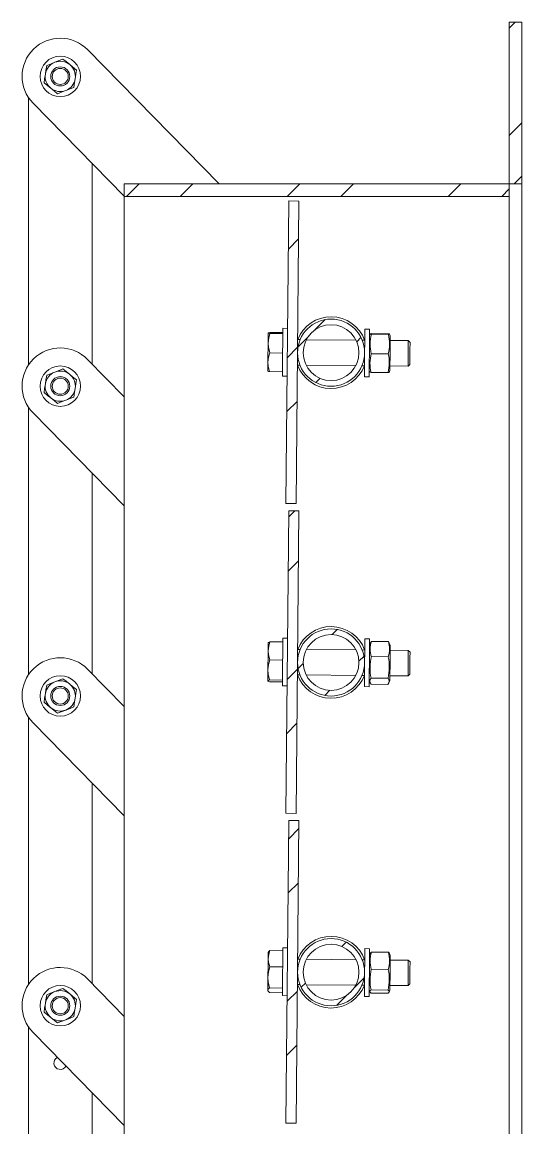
# Model space of a CAD drawing. Header units: millimetres. Extents: x 5983 to 6824, y 1301 to 1895.
# Drawn here: x 6476.4 to 6518.3, y 1506.3 to 1598.8 of the extents above; entities that cross this region are included whole.
import ezdxf

# ---------------------------------------------------------------- set-up
doc = ezdxf.new("R2010")
doc.units = ezdxf.units.MM
doc.linetypes.add('SLD-Sólida', pattern=[0])
doc.layers.add('HACHURA', color=4, linetype='SLD-Sólida')

msp = doc.modelspace()

# ---------------------------------------------------------------- linework, layer by layer
at = {"linetype": 'SLD-Sólida', "lineweight": 18}
for p, q in [((6517.263, 1598.829), (6517.263, 1585.282)), ((6518.321, 1598.829), (6517.263, 1598.829)), ((6518.321, 1585.282), (6518.321, 1598.829)), ((6481.922, 1596.523), (6492.951, 1585.282)), ((6478.497, 1595.197), (6478.433, 1594.78)), ((6478.81, 1595.319), (6478.497, 1595.197)), ((6479.178, 1595.462), (6478.81, 1595.319)), ((6479.466, 1595.575), (6479.178, 1595.462)), ((6479.86, 1595.728), (6479.466, 1595.575)), ((6480.122, 1595.518), (6479.86, 1595.728)), ((6480.43, 1595.27), (6480.122, 1595.518)), ((6480.671, 1595.076), (6480.43, 1595.27)), ((6481.001, 1594.812), (6480.671, 1595.076)), ((6478.386, 1594.474), (6478.325, 1594.083)), ((6478.433, 1594.78), (6478.386, 1594.474)), ((6480.889, 1594.09), (6480.95, 1594.481)), ((6480.95, 1594.481), (6481.001, 1594.812)), ((6478.325, 1594.083), (6478.274, 1593.752)), ((6478.274, 1593.752), (6478.604, 1593.488)), ((6478.604, 1593.488), (6478.845, 1593.294)), ((6478.845, 1593.294), (6479.153, 1593.046)), ((6480.097, 1593.102), (6480.466, 1593.245)), ((6480.466, 1593.245), (6480.778, 1593.367)), ((6480.778, 1593.367), (6480.842, 1593.784)), ((6480.842, 1593.784), (6480.889, 1594.09)), ((6476.971, 1592.513), (6476.971, 1570.118)), ((6479.153, 1593.046), (6479.415, 1592.836)), ((6479.415, 1592.836), (6479.809, 1592.989)), ((6479.809, 1592.989), (6480.097, 1593.102)), ((6484.996, 1584.252), (6477.353, 1592.041)), ((6482.304, 1570.2), (6482.304, 1586.995)), ((6484.996, 1585.282), (6484.996, 1584.222)), ((6517.263, 1585.282), (6484.996, 1585.282)), ((6517.263, 1585.282), (6518.321, 1585.282)), ((6517.263, 1585.282), (6517.263, 1584.222)), ((6518.321, 1585.282), (6518.321, 1478.615)), ((6517.263, 1584.222), (6484.996, 1584.222)), ((6484.996, 1479.675), (6484.996, 1584.222)), ((6517.263, 1584.222), (6517.263, 1479.675)), ((6498.551, 1558.524), (6498.792, 1583.856)), ((6498.792, 1583.856), (6499.638, 1583.848)), ((6499.398, 1558.516), (6499.638, 1583.848)), ((6498.286, 1572.711), (6498.288, 1572.893)), ((6498.288, 1572.893), (6498.289, 1573.034)), ((6498.289, 1573.034), (6498.29, 1573.132)), ((6498.69, 1573.19), (6498.29, 1573.194)), ((6498.29, 1573.185), (6498.29, 1573.194)), ((6498.29, 1573.132), (6498.29, 1573.185)), ((6505.156, 1572.734), (6505.157, 1572.897)), ((6505.157, 1572.897), (6505.158, 1573.019)), ((6505.158, 1573.019), (6505.159, 1573.097)), ((6505.559, 1573.125), (6505.159, 1573.129)), ((6505.159, 1573.128), (6505.159, 1573.129)), ((6505.159, 1573.097), (6505.159, 1573.128)), ((6505.556, 1572.73), (6505.557, 1572.894)), ((6505.557, 1572.894), (6505.558, 1573.015)), ((6505.558, 1573.015), (6505.559, 1573.093)), ((6505.559, 1573.124), (6505.559, 1573.125)), ((6505.559, 1573.093), (6505.559, 1573.124)), ((6497.052, 1571.949), (6497.05, 1571.758)), ((6497.052, 1571.949), (6497.1, 1572.391)), ((6497.054, 1572.128), (6497.052, 1571.949)), ((6497.076, 1571.603), (6497.052, 1571.949)), ((6497.055, 1572.29), (6497.054, 1572.128)), ((6497.057, 1572.435), (6497.055, 1572.29)), ((6497.058, 1572.558), (6497.057, 1572.435)), ((6497.059, 1572.658), (6497.058, 1572.558)), ((6497.06, 1572.782), (6497.059, 1572.733)), ((6497.059, 1572.733), (6497.059, 1572.658)), ((6497.06, 1572.804), (6497.104, 1572.824)), ((6497.087, 1572.788), (6497.06, 1572.804)), ((6497.06, 1572.804), (6497.06, 1572.782)), ((6497.203, 1572.766), (6497.087, 1572.788)), ((6497.1, 1572.391), (6497.203, 1572.766)), ((6497.104, 1572.824), (6497.203, 1572.84)), ((6498.287, 1572.83), (6497.203, 1572.84)), ((6498.286, 1572.755), (6497.203, 1572.766)), ((6498.276, 1571.686), (6498.279, 1571.976)), ((6498.279, 1571.976), (6498.281, 1572.248)), ((6498.281, 1572.248), (6498.284, 1572.495)), ((6498.284, 1572.495), (6498.286, 1572.711)), ((6499.738, 1572.247), (6499.528, 1572.249)), ((6504.418, 1572.202), (6500.261, 1572.242)), ((6505.151, 1572.195), (6504.94, 1572.197)), ((6505.146, 1571.756), (6505.149, 1572.038)), ((6505.149, 1572.038), (6505.152, 1572.3)), ((6505.152, 1572.3), (6505.154, 1572.533)), ((6505.154, 1572.533), (6505.156, 1572.734)), ((6505.546, 1571.752), (6505.549, 1572.035)), ((6505.549, 1572.035), (6505.552, 1572.296)), ((6505.552, 1572.296), (6505.554, 1572.53)), ((6505.554, 1572.53), (6505.556, 1572.73)), ((6505.614, 1572.726), (6505.554, 1572.582)), ((6505.615, 1572.726), (6505.643, 1572.737)), ((6505.631, 1572.713), (6505.615, 1572.726)), ((6505.713, 1572.696), (6505.631, 1572.713)), ((6505.643, 1572.737), (6505.713, 1572.749)), ((6507.132, 1572.735), (6505.713, 1572.749)), ((6507.131, 1572.683), (6505.713, 1572.696)), ((6507.201, 1572.695), (6507.131, 1572.683)), ((6507.132, 1572.735), (6507.213, 1572.719)), ((6507.23, 1572.705), (6507.201, 1572.695)), ((6507.213, 1572.719), (6507.23, 1572.705)), ((6507.288, 1572.566), (6507.23, 1572.712)), ((6507.281, 1571.858), (6507.283, 1572.069)), ((6507.283, 1572.069), (6507.285, 1572.249)), ((6508.803, 1572.161), (6507.284, 1572.175)), ((6507.285, 1572.249), (6507.286, 1572.393)), ((6507.286, 1572.393), (6507.287, 1572.495)), ((6507.287, 1572.553), (6507.288, 1572.566)), ((6507.287, 1572.495), (6507.287, 1572.553)), ((6508.801, 1571.865), (6508.802, 1572.006)), ((6508.802, 1572.006), (6508.803, 1572.103)), ((6508.946, 1572.015), (6508.803, 1572.161)), ((6508.803, 1572.154), (6508.803, 1572.161)), ((6508.803, 1572.103), (6508.803, 1572.154)), ((6508.946, 1571.981), (6508.945, 1571.9)), ((6508.946, 1572.015), (6508.946, 1572.014)), ((6508.946, 1572.014), (6508.946, 1571.981)), ((6497.044, 1571.141), (6497.042, 1570.933)), ((6497.046, 1571.35), (6497.044, 1571.141)), ((6497.048, 1571.557), (6497.046, 1571.35)), ((6497.05, 1571.758), (6497.048, 1571.557)), ((6497.187, 1571.13), (6497.076, 1571.603)), ((6497.085, 1570.772), (6497.187, 1571.13)), ((6498.271, 1571.12), (6497.187, 1571.13)), ((6498.268, 1570.775), (6498.27, 1571.078)), ((6498.27, 1571.078), (6498.273, 1571.384)), ((6498.273, 1571.384), (6498.276, 1571.686)), ((6505.138, 1570.848), (6505.141, 1571.154)), ((6505.141, 1571.154), (6505.144, 1571.459)), ((6505.144, 1571.459), (6505.146, 1571.756)), ((6505.538, 1570.844), (6505.541, 1571.15)), ((6505.541, 1571.15), (6505.544, 1571.455)), ((6505.544, 1571.455), (6505.546, 1571.752)), ((6507.116, 1571.057), (6505.698, 1571.071)), ((6507.271, 1570.85), (6507.274, 1571.111)), ((6507.274, 1571.111), (6507.276, 1571.371)), ((6507.276, 1571.371), (6507.279, 1571.623)), ((6507.279, 1571.623), (6507.281, 1571.858)), ((6508.791, 1570.804), (6508.793, 1571.032)), ((6508.793, 1571.032), (6508.795, 1571.262)), ((6508.795, 1571.262), (6508.797, 1571.485)), ((6508.797, 1571.485), (6508.799, 1571.689)), ((6508.799, 1571.689), (6508.801, 1571.865)), ((6508.937, 1571.002), (6508.935, 1570.793)), ((6508.939, 1571.216), (6508.937, 1571.002)), ((6508.941, 1571.424), (6508.939, 1571.216)), ((6508.943, 1571.613), (6508.941, 1571.424)), ((6508.944, 1571.775), (6508.943, 1571.613)), ((6508.945, 1571.9), (6508.944, 1571.775)), ((6481.922, 1570.59), (6484.996, 1567.457)), ((6497.035, 1570.181), (6497.034, 1570.03)), ((6497.037, 1570.351), (6497.035, 1570.181)), ((6497.037, 1570.351), (6497.085, 1570.772)), ((6497.039, 1570.534), (6497.037, 1570.351)), ((6497.061, 1570.02), (6497.037, 1570.351)), ((6497.04, 1570.73), (6497.039, 1570.534)), ((6497.042, 1570.933), (6497.04, 1570.73)), ((6498.26, 1569.95), (6498.262, 1570.204)), ((6498.262, 1570.204), (6498.265, 1570.481)), ((6498.265, 1570.481), (6498.268, 1570.775)), ((6499.508, 1570.115), (6499.718, 1570.113)), ((6500.24, 1570.108), (6504.398, 1570.069)), ((6505.13, 1569.999), (6505.132, 1570.264)), ((6505.132, 1570.264), (6505.135, 1570.549)), ((6505.135, 1570.549), (6505.138, 1570.848)), ((6505.53, 1569.995), (6505.532, 1570.26)), ((6505.532, 1570.26), (6505.535, 1570.545)), ((6505.535, 1570.545), (6505.538, 1570.844)), ((6507.263, 1569.97), (6507.265, 1570.151)), ((6507.265, 1570.151), (6507.267, 1570.363)), ((6507.267, 1570.363), (6507.269, 1570.598)), ((6507.269, 1570.598), (6507.271, 1570.85)), ((6508.783, 1570.027), (6508.929, 1570.17)), ((6508.783, 1570.051), (6508.784, 1570.124)), ((6508.784, 1570.124), (6508.785, 1570.242)), ((6508.785, 1570.242), (6508.787, 1570.4)), ((6508.787, 1570.4), (6508.789, 1570.591)), ((6508.789, 1570.591), (6508.791, 1570.804)), ((6508.93, 1570.302), (6508.929, 1570.214)), ((6508.929, 1570.214), (6508.929, 1570.173)), ((6508.929, 1570.173), (6508.929, 1570.17)), ((6508.931, 1570.433), (6508.93, 1570.302)), ((6508.933, 1570.6), (6508.931, 1570.433)), ((6508.935, 1570.793), (6508.933, 1570.6)), ((6478.497, 1569.264), (6478.433, 1568.847)), ((6478.81, 1569.386), (6478.497, 1569.264)), ((6479.178, 1569.529), (6478.81, 1569.386)), ((6479.466, 1569.641), (6479.178, 1569.529)), ((6479.86, 1569.794), (6479.466, 1569.641)), ((6480.122, 1569.584), (6479.86, 1569.794)), ((6480.43, 1569.337), (6480.122, 1569.584)), ((6480.671, 1569.143), (6480.43, 1569.337)), ((6481.001, 1568.879), (6480.671, 1569.143)), ((6497.031, 1569.704), (6497.03, 1569.645)), ((6497.03, 1569.645), (6497.03, 1569.612)), ((6497.03, 1569.612), (6497.03, 1569.607)), ((6497.03, 1569.607), (6497.074, 1569.586)), ((6497.032, 1569.898), (6497.031, 1569.789)), ((6497.031, 1569.789), (6497.031, 1569.704)), ((6497.034, 1570.03), (6497.032, 1569.898)), ((6497.172, 1569.568), (6497.061, 1570.02)), ((6497.074, 1569.586), (6497.172, 1569.568)), ((6498.256, 1569.558), (6497.172, 1569.568)), ((6498.253, 1569.276), (6498.254, 1569.385)), ((6498.253, 1569.212), (6498.253, 1569.276)), ((6498.253, 1569.194), (6498.253, 1569.212)), ((6498.253, 1569.194), (6498.652, 1569.19)), ((6498.254, 1569.385), (6498.256, 1569.536)), ((6498.256, 1569.536), (6498.258, 1569.726)), ((6498.258, 1569.726), (6498.26, 1569.95)), ((6504.92, 1570.064), (6505.13, 1570.062)), ((6505.122, 1569.17), (6505.123, 1569.255)), ((6505.122, 1569.131), (6505.122, 1569.17)), ((6505.123, 1569.255), (6505.124, 1569.384)), ((6505.124, 1569.384), (6505.126, 1569.553)), ((6505.126, 1569.553), (6505.128, 1569.76)), ((6505.128, 1569.76), (6505.13, 1569.999)), ((6505.522, 1569.166), (6505.523, 1569.251)), ((6505.522, 1569.128), (6505.522, 1569.166)), ((6505.523, 1569.251), (6505.524, 1569.38)), ((6505.524, 1569.38), (6505.526, 1569.55)), ((6505.526, 1569.55), (6505.528, 1569.756)), ((6505.527, 1569.667), (6505.584, 1569.523)), ((6505.528, 1569.756), (6505.53, 1569.995)), ((6505.586, 1569.524), (6505.584, 1569.522)), ((6505.584, 1569.522), (6505.613, 1569.511)), ((6505.613, 1569.511), (6505.683, 1569.498)), ((6507.101, 1569.484), (6505.683, 1569.498)), ((6507.101, 1569.484), (6507.183, 1569.499)), ((6507.183, 1569.499), (6507.194, 1569.508)), ((6507.2, 1569.506), (6507.26, 1569.651)), ((6507.26, 1569.664), (6507.261, 1569.723)), ((6507.26, 1569.651), (6507.26, 1569.664)), ((6507.261, 1569.723), (6507.262, 1569.826)), ((6507.262, 1569.826), (6507.263, 1569.97)), ((6507.264, 1570.042), (6508.783, 1570.027)), ((6508.783, 1570.027), (6508.783, 1570.051)), ((6478.386, 1568.541), (6478.325, 1568.15)), ((6478.433, 1568.847), (6478.386, 1568.541)), ((6480.889, 1568.156), (6480.95, 1568.547)), ((6480.95, 1568.547), (6481.001, 1568.879)), ((6505.122, 1569.129), (6505.122, 1569.131)), ((6505.122, 1569.129), (6505.522, 1569.125)), ((6505.522, 1569.125), (6505.522, 1569.128)), ((6478.325, 1568.15), (6478.274, 1567.818)), ((6478.274, 1567.818), (6478.604, 1567.554)), ((6478.604, 1567.554), (6478.845, 1567.361)), ((6478.845, 1567.361), (6479.153, 1567.113)), ((6480.097, 1567.168), (6480.466, 1567.312)), ((6480.466, 1567.312), (6480.778, 1567.433)), ((6480.778, 1567.433), (6480.842, 1567.85)), ((6480.842, 1567.85), (6480.889, 1568.156)), ((6476.971, 1566.58), (6476.971, 1544.184)), ((6479.153, 1567.113), (6479.415, 1566.903)), ((6479.415, 1566.903), (6479.809, 1567.056)), ((6479.809, 1567.056), (6480.097, 1567.168)), ((6484.996, 1558.318), (6477.353, 1566.107)), ((6482.304, 1544.267), (6482.304, 1561.062)), ((6499.398, 1558.516), (6498.551, 1558.524)), ((6498.551, 1532.591), (6498.792, 1557.923)), ((6498.792, 1557.923), (6499.638, 1557.915)), ((6499.398, 1532.583), (6499.638, 1557.915)), ((6497.204, 1546.944), (6497.087, 1546.899)), ((6497.101, 1546.597), (6497.204, 1546.944)), ((6498.287, 1546.933), (6497.204, 1546.944)), ((6498.286, 1546.742), (6498.287, 1546.929)), ((6498.287, 1546.929), (6498.289, 1547.078)), ((6498.289, 1547.078), (6498.29, 1547.184)), ((6498.69, 1547.257), (6498.29, 1547.26)), ((6498.29, 1547.245), (6498.29, 1547.26)), ((6498.29, 1547.184), (6498.29, 1547.245)), ((6505.156, 1546.801), (6505.157, 1546.964)), ((6505.157, 1546.964), (6505.158, 1547.086)), ((6505.158, 1547.086), (6505.159, 1547.163)), ((6505.559, 1547.191), (6505.159, 1547.195)), ((6505.159, 1547.163), (6505.159, 1547.195)), ((6505.159, 1547.195), (6505.159, 1547.195)), ((6505.556, 1546.797), (6505.557, 1546.96)), ((6505.557, 1546.96), (6505.558, 1547.082)), ((6505.558, 1547.082), (6505.559, 1547.159)), ((6505.559, 1547.159), (6505.559, 1547.191)), ((6505.559, 1547.191), (6505.559, 1547.191)), ((6505.715, 1546.985), (6505.645, 1546.857)), ((6507.133, 1546.971), (6505.715, 1546.985)), ((6507.202, 1546.849), (6507.133, 1546.971)), ((6497.052, 1546.008), (6497.05, 1545.817)), ((6497.054, 1546.187), (6497.052, 1546.008)), ((6497.054, 1546.187), (6497.101, 1546.597)), ((6497.055, 1546.351), (6497.054, 1546.187)), ((6497.078, 1545.867), (6497.054, 1546.187)), ((6497.056, 1546.496), (6497.055, 1546.351)), ((6497.058, 1546.62), (6497.056, 1546.496)), ((6497.059, 1546.721), (6497.058, 1546.62)), ((6497.06, 1546.847), (6497.059, 1546.797)), ((6497.059, 1546.797), (6497.059, 1546.721)), ((6497.087, 1546.899), (6497.06, 1546.866)), ((6497.06, 1546.866), (6497.06, 1546.87)), ((6497.06, 1546.87), (6497.06, 1546.847)), ((6498.278, 1545.991), (6498.281, 1546.267)), ((6498.281, 1546.267), (6498.283, 1546.519)), ((6498.283, 1546.519), (6498.286, 1546.742)), ((6499.738, 1546.313), (6499.528, 1546.315)), ((6504.418, 1546.269), (6500.261, 1546.308)), ((6505.151, 1546.262), (6504.94, 1546.264)), ((6505.146, 1545.822), (6505.149, 1546.105)), ((6505.149, 1546.105), (6505.152, 1546.366)), ((6505.152, 1546.366), (6505.154, 1546.6)), ((6505.154, 1546.6), (6505.156, 1546.801)), ((6505.546, 1545.819), (6505.549, 1546.101)), ((6505.549, 1546.101), (6505.552, 1546.362)), ((6505.552, 1546.362), (6505.554, 1546.596)), ((6505.641, 1546.859), (6505.554, 1546.649)), ((6505.554, 1546.596), (6505.556, 1546.797)), ((6507.204, 1546.843), (6507.202, 1546.849)), ((6507.288, 1546.633), (6507.205, 1546.843)), ((6507.281, 1545.978), (6507.283, 1546.182)), ((6507.283, 1546.182), (6507.285, 1546.354)), ((6508.803, 1546.227), (6507.284, 1546.242)), ((6507.285, 1546.354), (6507.286, 1546.488)), ((6507.286, 1546.488), (6507.287, 1546.58)), ((6507.287, 1546.58), (6507.288, 1546.627)), ((6507.288, 1546.627), (6507.288, 1546.633)), ((6508.8, 1545.862), (6508.801, 1546.018)), ((6508.801, 1546.018), (6508.803, 1546.135)), ((6508.946, 1546.082), (6508.803, 1546.227)), ((6508.803, 1546.205), (6508.803, 1546.227)), ((6508.803, 1546.135), (6508.803, 1546.205)), ((6508.946, 1546.016), (6508.945, 1545.914)), ((6508.946, 1546.082), (6508.946, 1546.072)), ((6508.946, 1546.072), (6508.946, 1546.016)), ((6497.044, 1545.199), (6497.042, 1544.991)), ((6497.046, 1545.409), (6497.044, 1545.199)), ((6497.048, 1545.616), (6497.046, 1545.409)), ((6497.05, 1545.817), (6497.048, 1545.616)), ((6497.189, 1545.428), (6497.078, 1545.867)), ((6497.087, 1545.045), (6497.189, 1545.428)), ((6498.273, 1545.418), (6497.189, 1545.428)), ((6498.267, 1544.787), (6498.27, 1545.09)), ((6498.27, 1545.09), (6498.273, 1545.396)), ((6498.273, 1545.396), (6498.276, 1545.699)), ((6498.276, 1545.699), (6498.278, 1545.991)), ((6505.138, 1544.915), (6505.141, 1545.22)), ((6505.141, 1545.22), (6505.144, 1545.525)), ((6505.144, 1545.525), (6505.146, 1545.822)), ((6505.538, 1544.911), (6505.541, 1545.216)), ((6505.541, 1545.216), (6505.544, 1545.521)), ((6505.544, 1545.521), (6505.546, 1545.819)), ((6507.121, 1545.694), (6505.703, 1545.708)), ((6507.272, 1544.979), (6507.274, 1545.24)), ((6507.274, 1545.24), (6507.277, 1545.499)), ((6507.277, 1545.499), (6507.279, 1545.747)), ((6507.279, 1545.747), (6507.281, 1545.978)), ((6508.792, 1545.002), (6508.794, 1545.232)), ((6508.794, 1545.232), (6508.796, 1545.46)), ((6508.796, 1545.46), (6508.798, 1545.673)), ((6508.798, 1545.673), (6508.8, 1545.862)), ((6508.938, 1545.184), (6508.936, 1544.971)), ((6508.94, 1545.396), (6508.938, 1545.184)), ((6508.942, 1545.595), (6508.94, 1545.396)), ((6508.943, 1545.771), (6508.942, 1545.595)), ((6508.945, 1545.914), (6508.943, 1545.771)), ((6481.922, 1544.656), (6484.996, 1541.523)), ((6497.035, 1544.241), (6497.034, 1544.091)), ((6497.037, 1544.41), (6497.035, 1544.241)), ((6497.038, 1544.593), (6497.037, 1544.41)), ((6497.038, 1544.593), (6497.087, 1545.045)), ((6497.04, 1544.788), (6497.038, 1544.593)), ((6497.062, 1544.239), (6497.038, 1544.593)), ((6497.042, 1544.991), (6497.04, 1544.788)), ((6497.173, 1543.756), (6497.062, 1544.239)), ((6498.259, 1543.974), (6498.262, 1544.223)), ((6498.262, 1544.223), (6498.264, 1544.496)), ((6498.264, 1544.496), (6498.267, 1544.787)), ((6499.508, 1544.182), (6499.718, 1544.18)), ((6500.24, 1544.175), (6504.398, 1544.136)), ((6505.13, 1544.065), (6505.132, 1544.33)), ((6505.132, 1544.33), (6505.135, 1544.616)), ((6505.135, 1544.616), (6505.138, 1544.915)), ((6505.53, 1544.061), (6505.532, 1544.327)), ((6505.532, 1544.327), (6505.535, 1544.612)), ((6505.535, 1544.612), (6505.538, 1544.911)), ((6507.263, 1544.077), (6507.265, 1544.266)), ((6507.265, 1544.266), (6507.267, 1544.484)), ((6507.267, 1544.484), (6507.269, 1544.724)), ((6507.269, 1544.724), (6507.272, 1544.979)), ((6508.783, 1544.094), (6508.929, 1544.237)), ((6508.783, 1544.102), (6508.784, 1544.154)), ((6508.784, 1544.154), (6508.785, 1544.254)), ((6508.785, 1544.254), (6508.786, 1544.396)), ((6508.786, 1544.396), (6508.788, 1544.574)), ((6508.788, 1544.574), (6508.79, 1544.779)), ((6508.79, 1544.779), (6508.792, 1545.002)), ((6508.93, 1544.323), (6508.929, 1544.256)), ((6508.929, 1544.256), (6508.929, 1544.237)), ((6508.931, 1544.435), (6508.93, 1544.323)), ((6508.932, 1544.586), (6508.931, 1544.435)), ((6508.934, 1544.768), (6508.932, 1544.586)), ((6508.936, 1544.971), (6508.934, 1544.768)), ((6478.497, 1543.331), (6478.433, 1542.914)), ((6478.81, 1543.452), (6478.497, 1543.331)), ((6479.178, 1543.596), (6478.81, 1543.452)), ((6479.466, 1543.708), (6479.178, 1543.596)), ((6479.86, 1543.861), (6479.466, 1543.708)), ((6480.122, 1543.651), (6479.86, 1543.861)), ((6480.43, 1543.403), (6480.122, 1543.651)), ((6480.671, 1543.21), (6480.43, 1543.403)), ((6497.031, 1543.768), (6497.03, 1543.71)), ((6497.03, 1543.678), (6497.074, 1543.72)), ((6497.03, 1543.71), (6497.03, 1543.678)), ((6497.057, 1543.644), (6497.03, 1543.678)), ((6497.032, 1543.96), (6497.031, 1543.852)), ((6497.031, 1543.852), (6497.031, 1543.768)), ((6497.034, 1544.091), (6497.032, 1543.96)), ((6497.172, 1543.598), (6497.057, 1543.644)), ((6497.074, 1543.72), (6497.173, 1543.756)), ((6498.256, 1543.588), (6497.172, 1543.598)), ((6498.257, 1543.745), (6497.173, 1543.756)), ((6498.253, 1543.327), (6498.254, 1543.428)), ((6498.253, 1543.272), (6498.253, 1543.327)), ((6498.253, 1543.261), (6498.253, 1543.272)), ((6498.253, 1543.261), (6498.652, 1543.257)), ((6498.254, 1543.428), (6498.255, 1543.572)), ((6498.255, 1543.572), (6498.257, 1543.756)), ((6498.257, 1543.756), (6498.259, 1543.974)), ((6504.92, 1544.131), (6505.13, 1544.129)), ((6505.122, 1543.237), (6505.123, 1543.322)), ((6505.122, 1543.198), (6505.122, 1543.237)), ((6505.123, 1543.322), (6505.124, 1543.45)), ((6505.124, 1543.45), (6505.126, 1543.62)), ((6505.126, 1543.62), (6505.128, 1543.827)), ((6505.128, 1543.827), (6505.13, 1544.065)), ((6505.522, 1543.233), (6505.523, 1543.318)), ((6505.522, 1543.194), (6505.522, 1543.233)), ((6505.523, 1543.318), (6505.524, 1543.447)), ((6505.524, 1543.447), (6505.526, 1543.616)), ((6505.526, 1543.616), (6505.528, 1543.823)), ((6505.527, 1543.734), (6505.61, 1543.523)), ((6505.528, 1543.823), (6505.53, 1544.061)), ((6507.099, 1543.382), (6505.681, 1543.395)), ((6507.104, 1543.899), (6505.686, 1543.913)), ((6507.173, 1543.509), (6507.26, 1543.718)), ((6507.26, 1543.741), (6507.261, 1543.81)), ((6507.26, 1543.718), (6507.26, 1543.741)), ((6507.261, 1543.81), (6507.262, 1543.924)), ((6507.262, 1543.924), (6507.263, 1544.077)), ((6507.264, 1544.108), (6508.783, 1544.094)), ((6508.783, 1544.094), (6508.783, 1544.102)), ((6478.386, 1542.608), (6478.325, 1542.217)), ((6478.433, 1542.914), (6478.386, 1542.608)), ((6481.001, 1542.946), (6480.671, 1543.21)), ((6480.889, 1542.223), (6480.95, 1542.614)), ((6480.95, 1542.614), (6481.001, 1542.946)), ((6505.122, 1543.195), (6505.122, 1543.198)), ((6505.122, 1543.195), (6505.522, 1543.192)), ((6505.522, 1543.192), (6505.522, 1543.194)), ((6478.325, 1542.217), (6478.274, 1541.885)), ((6478.274, 1541.885), (6478.604, 1541.621)), ((6478.604, 1541.621), (6478.845, 1541.427)), ((6478.845, 1541.427), (6479.415, 1540.97)), ((6480.097, 1541.235), (6480.466, 1541.378)), ((6480.466, 1541.378), (6480.778, 1541.5)), ((6480.778, 1541.5), (6480.842, 1541.917)), ((6480.842, 1541.917), (6480.889, 1542.223)), ((6476.971, 1540.646), (6476.971, 1518.251)), ((6479.415, 1540.97), (6479.809, 1541.123)), ((6479.809, 1541.123), (6480.097, 1541.235)), ((6484.996, 1532.385), (6477.353, 1540.174)), ((6482.304, 1518.333), (6482.304, 1535.129)), ((6499.398, 1532.583), (6498.551, 1532.591)), ((6498.551, 1506.657), (6498.792, 1531.989)), ((6498.792, 1531.989), (6499.638, 1531.981)), ((6499.398, 1506.649), (6499.638, 1531.981)), ((6497.204, 1521.098), (6497.088, 1520.985)), ((6497.103, 1520.786), (6497.204, 1521.098)), ((6498.288, 1521.088), (6497.204, 1521.098)), ((6498.287, 1520.971), (6498.289, 1521.126)), ((6498.289, 1521.126), (6498.29, 1521.238)), ((6498.69, 1521.323), (6498.29, 1521.327)), ((6498.29, 1521.306), (6498.29, 1521.327)), ((6498.29, 1521.238), (6498.29, 1521.306)), ((6505.156, 1520.868), (6505.157, 1521.031)), ((6505.157, 1521.031), (6505.158, 1521.152)), ((6505.158, 1521.152), (6505.159, 1521.23)), ((6505.559, 1521.258), (6505.159, 1521.262)), ((6505.159, 1521.261), (6505.159, 1521.262)), ((6505.159, 1521.23), (6505.159, 1521.261)), ((6505.556, 1520.864), (6505.557, 1521.027)), ((6505.557, 1521.027), (6505.558, 1521.149)), ((6505.558, 1521.149), (6505.559, 1521.226)), ((6505.559, 1521.257), (6505.559, 1521.258)), ((6505.559, 1521.226), (6505.559, 1521.257)), ((6497.054, 1520.254), (6497.052, 1520.075)), ((6497.055, 1520.418), (6497.054, 1520.254)), ((6497.055, 1520.418), (6497.103, 1520.786)), ((6497.056, 1520.563), (6497.055, 1520.418)), ((6497.08, 1520.129), (6497.055, 1520.418)), ((6497.058, 1520.687), (6497.056, 1520.563)), ((6497.059, 1520.788), (6497.058, 1520.687)), ((6497.06, 1520.914), (6497.059, 1520.864)), ((6497.059, 1520.864), (6497.059, 1520.788)), ((6497.083, 1520.978), (6497.06, 1520.939)), ((6497.06, 1520.939), (6497.06, 1520.937)), ((6497.06, 1520.937), (6497.06, 1520.914)), ((6497.192, 1519.734), (6497.08, 1520.129)), ((6497.088, 1520.985), (6497.085, 1520.977)), ((6498.278, 1520.017), (6498.281, 1520.295)), ((6498.281, 1520.295), (6498.283, 1520.551)), ((6498.283, 1520.551), (6498.285, 1520.778)), ((6498.285, 1520.778), (6498.287, 1520.971)), ((6499.738, 1520.38), (6499.528, 1520.382)), ((6504.418, 1520.336), (6500.261, 1520.375)), ((6505.151, 1520.329), (6504.94, 1520.331)), ((6505.146, 1519.889), (6505.149, 1520.172)), ((6505.149, 1520.172), (6505.152, 1520.433)), ((6505.152, 1520.433), (6505.154, 1520.667)), ((6505.154, 1520.667), (6505.156, 1520.868)), ((6505.546, 1519.885), (6505.549, 1520.168)), ((6505.549, 1520.168), (6505.552, 1520.429)), ((6505.552, 1520.429), (6505.554, 1520.663)), ((6505.621, 1520.875), (6505.554, 1520.716)), ((6505.554, 1520.663), (6505.556, 1520.864)), ((6505.632, 1520.896), (6505.627, 1520.875)), ((6505.714, 1520.975), (6505.632, 1520.896)), ((6507.132, 1520.962), (6505.714, 1520.975)), ((6507.202, 1520.897), (6507.132, 1520.962)), ((6507.22, 1520.86), (6507.202, 1520.897)), ((6507.288, 1520.699), (6507.224, 1520.86)), ((6507.28, 1519.95), (6507.283, 1520.166)), ((6507.283, 1520.166), (6507.284, 1520.352)), ((6507.284, 1520.352), (6507.286, 1520.503)), ((6508.803, 1520.294), (6507.284, 1520.308)), ((6507.286, 1520.503), (6507.287, 1520.613)), ((6507.287, 1520.679), (6507.288, 1520.699)), ((6507.287, 1520.613), (6507.287, 1520.679)), ((6508.801, 1520.028), (6508.802, 1520.16)), ((6508.802, 1520.16), (6508.803, 1520.25)), ((6508.946, 1520.148), (6508.803, 1520.294)), ((6508.803, 1520.291), (6508.803, 1520.294)), ((6508.803, 1520.25), (6508.803, 1520.291)), ((6508.946, 1520.12), (6508.945, 1520.043)), ((6508.946, 1520.148), (6508.946, 1520.148)), ((6508.946, 1520.148), (6508.946, 1520.12)), ((6497.04, 1518.855), (6497.089, 1519.331)), ((6497.044, 1519.266), (6497.042, 1519.058)), ((6497.046, 1519.476), (6497.044, 1519.266)), ((6497.048, 1519.682), (6497.046, 1519.476)), ((6497.05, 1519.883), (6497.048, 1519.682)), ((6497.052, 1520.075), (6497.05, 1519.883)), ((6497.089, 1519.331), (6497.192, 1519.734)), ((6498.275, 1519.724), (6497.192, 1519.734)), ((6498.269, 1519.112), (6498.272, 1519.418)), ((6498.272, 1519.418), (6498.275, 1519.722)), ((6498.275, 1519.722), (6498.278, 1520.017)), ((6505.138, 1518.981), (6505.141, 1519.287)), ((6505.141, 1519.287), (6505.144, 1519.592)), ((6505.144, 1519.592), (6505.146, 1519.889)), ((6505.538, 1518.978), (6505.541, 1519.283)), ((6505.541, 1519.283), (6505.544, 1519.588)), ((6505.544, 1519.588), (6505.546, 1519.885)), ((6507.119, 1519.516), (6505.701, 1519.529)), ((6507.271, 1518.937), (6507.273, 1519.196)), ((6507.273, 1519.196), (6507.276, 1519.457)), ((6507.276, 1519.457), (6507.278, 1519.711)), ((6507.278, 1519.711), (6507.28, 1519.95)), ((6508.791, 1518.979), (6508.793, 1519.208)), ((6508.793, 1519.208), (6508.795, 1519.438)), ((6508.795, 1519.438), (6508.797, 1519.657)), ((6508.797, 1519.657), (6508.799, 1519.857)), ((6508.799, 1519.857), (6508.801, 1520.028)), ((6508.937, 1519.157), (6508.935, 1518.947)), ((6508.939, 1519.371), (6508.937, 1519.157)), ((6508.941, 1519.577), (6508.939, 1519.371)), ((6508.943, 1519.765), (6508.941, 1519.577)), ((6508.944, 1519.923), (6508.943, 1519.765)), ((6508.945, 1520.043), (6508.944, 1519.923)), ((6481.922, 1518.723), (6484.996, 1515.59)), ((6497.035, 1518.308), (6497.034, 1518.157)), ((6497.037, 1518.477), (6497.035, 1518.308)), ((6497.038, 1518.66), (6497.037, 1518.477)), ((6497.04, 1518.855), (6497.038, 1518.66)), ((6497.042, 1519.058), (6497.04, 1518.855)), ((6497.064, 1518.482), (6497.04, 1518.855)), ((6497.175, 1517.973), (6497.064, 1518.482)), ((6498.259, 1518.007), (6498.261, 1518.252)), ((6498.261, 1518.252), (6498.264, 1518.522)), ((6498.264, 1518.522), (6498.267, 1518.811)), ((6498.267, 1518.811), (6498.269, 1519.112)), ((6499.508, 1518.249), (6499.718, 1518.247)), ((6500.24, 1518.242), (6504.398, 1518.202)), ((6505.13, 1518.132), (6505.132, 1518.397)), ((6505.132, 1518.397), (6505.135, 1518.682)), ((6505.135, 1518.682), (6505.138, 1518.981)), ((6505.53, 1518.128), (6505.532, 1518.393)), ((6505.532, 1518.393), (6505.535, 1518.679)), ((6505.535, 1518.679), (6505.538, 1518.978)), ((6507.263, 1518.074), (6507.264, 1518.249)), ((6507.264, 1518.249), (6507.266, 1518.455)), ((6507.266, 1518.455), (6507.268, 1518.687)), ((6507.268, 1518.687), (6507.271, 1518.937)), ((6508.783, 1518.161), (6508.929, 1518.304)), ((6508.784, 1518.276), (6508.786, 1518.402)), ((6508.784, 1518.195), (6508.784, 1518.276)), ((6508.786, 1518.402), (6508.787, 1518.566)), ((6508.787, 1518.566), (6508.789, 1518.762)), ((6508.789, 1518.762), (6508.791, 1518.979)), ((6508.93, 1518.447), (6508.929, 1518.354)), ((6508.929, 1518.354), (6508.929, 1518.308)), ((6508.929, 1518.308), (6508.929, 1518.304)), ((6508.932, 1518.582), (6508.93, 1518.447)), ((6508.933, 1518.752), (6508.932, 1518.582)), ((6508.935, 1518.947), (6508.933, 1518.752)), ((6478.497, 1517.397), (6478.433, 1516.98)), ((6478.81, 1517.519), (6478.497, 1517.397)), ((6479.178, 1517.662), (6478.81, 1517.519)), ((6479.466, 1517.775), (6479.178, 1517.662)), ((6479.86, 1517.928), (6479.466, 1517.775)), ((6480.122, 1517.718), (6479.86, 1517.928)), ((6480.43, 1517.47), (6480.122, 1517.718)), ((6480.671, 1517.276), (6480.43, 1517.47)), ((6497.03, 1517.776), (6497.075, 1517.883)), ((6497.031, 1517.834), (6497.03, 1517.776)), ((6497.056, 1517.692), (6497.03, 1517.776)), ((6497.03, 1517.776), (6497.03, 1517.745)), ((6497.03, 1517.745), (6497.03, 1517.739)), ((6497.03, 1517.739), (6497.052, 1517.699)), ((6497.032, 1518.027), (6497.031, 1517.918)), ((6497.031, 1517.918), (6497.031, 1517.834)), ((6497.034, 1518.157), (6497.032, 1518.027)), ((6497.171, 1517.576), (6497.056, 1517.692)), ((6497.075, 1517.883), (6497.175, 1517.973)), ((6498.255, 1517.566), (6497.171, 1517.576)), ((6498.259, 1517.963), (6497.175, 1517.973)), ((6498.253, 1517.383), (6498.254, 1517.478)), ((6498.253, 1517.334), (6498.253, 1517.383)), ((6498.253, 1517.327), (6498.253, 1517.334)), ((6498.253, 1517.327), (6498.652, 1517.323)), ((6498.254, 1517.478), (6498.255, 1517.615)), ((6498.255, 1517.615), (6498.257, 1517.793)), ((6498.257, 1517.793), (6498.259, 1518.007)), ((6504.92, 1518.197), (6505.13, 1518.195)), ((6505.122, 1517.304), (6505.123, 1517.388)), ((6505.122, 1517.265), (6505.122, 1517.304)), ((6505.123, 1517.388), (6505.124, 1517.517)), ((6505.124, 1517.517), (6505.126, 1517.687)), ((6505.126, 1517.687), (6505.128, 1517.893)), ((6505.128, 1517.893), (6505.13, 1518.132)), ((6505.522, 1517.3), (6505.523, 1517.385)), ((6505.522, 1517.261), (6505.522, 1517.3)), ((6505.523, 1517.385), (6505.524, 1517.513)), ((6505.524, 1517.513), (6505.526, 1517.683)), ((6505.526, 1517.683), (6505.528, 1517.889)), ((6505.527, 1517.801), (6505.59, 1517.64)), ((6505.528, 1517.889), (6505.53, 1518.128)), ((6505.585, 1517.69), (6505.614, 1517.747)), ((6505.601, 1517.619), (6505.585, 1517.69)), ((6505.682, 1517.538), (6505.601, 1517.619)), ((6505.614, 1517.747), (6505.684, 1517.811)), ((6507.1, 1517.525), (6505.682, 1517.538)), ((6507.102, 1517.797), (6505.684, 1517.811)), ((6507.171, 1517.588), (6507.1, 1517.525)), ((6507.102, 1517.797), (6507.183, 1517.716)), ((6507.2, 1517.645), (6507.171, 1517.588)), ((6507.183, 1517.716), (6507.2, 1517.645)), ((6507.194, 1517.625), (6507.26, 1517.784)), ((6507.26, 1517.842), (6507.261, 1517.937)), ((6507.26, 1517.792), (6507.26, 1517.842)), ((6507.26, 1517.784), (6507.26, 1517.792)), ((6507.261, 1517.937), (6507.263, 1518.074)), ((6507.264, 1518.175), (6508.783, 1518.161)), ((6508.783, 1518.161), (6508.784, 1518.195)), ((6508.783, 1518.161), (6508.783, 1518.161)), ((6478.386, 1516.674), (6478.325, 1516.283)), ((6478.433, 1516.98), (6478.386, 1516.674)), ((6481.001, 1517.012), (6480.671, 1517.276)), ((6480.889, 1516.29), (6480.95, 1516.681)), ((6480.95, 1516.681), (6481.001, 1517.012)), ((6505.122, 1517.262), (6505.122, 1517.265)), ((6505.122, 1517.262), (6505.522, 1517.258)), ((6505.522, 1517.258), (6505.522, 1517.261)), ((6478.325, 1516.283), (6478.274, 1515.952)), ((6478.274, 1515.952), (6478.604, 1515.688)), ((6478.604, 1515.688), (6478.845, 1515.494)), ((6478.845, 1515.494), (6479.153, 1515.246)), ((6480.466, 1515.445), (6480.778, 1515.567)), ((6480.778, 1515.567), (6480.842, 1515.984)), ((6480.842, 1515.984), (6480.889, 1516.29)), ((6476.971, 1514.713), (6476.971, 1478.615)), ((6479.153, 1515.246), (6479.415, 1515.036)), ((6479.415, 1515.036), (6479.809, 1515.189)), ((6479.809, 1515.189), (6480.097, 1515.302)), ((6480.097, 1515.302), (6480.466, 1515.445)), ((6484.996, 1506.452), (6477.353, 1514.241)), ((6482.304, 1478.615), (6482.304, 1509.195)), ((6499.398, 1506.649), (6498.551, 1506.657))]:
    msp.add_line(p, q, dxfattribs=at)
for centre, radius in [((6479.638, 1594.282), 0.8), ((6479.638, 1594.282), 0.674), ((6502.329, 1571.155), 2.811), ((6502.329, 1571.155), 2.337), ((6479.638, 1568.349), 0.8), ((6479.638, 1568.349), 0.674), ((6502.329, 1545.222), 2.811), ((6502.329, 1545.222), 2.337), ((6479.638, 1542.415), 0.8), ((6479.638, 1542.415), 0.674), ((6502.329, 1519.289), 2.811), ((6502.329, 1519.289), 2.337), ((6479.638, 1516.482), 0.8), ((6479.638, 1516.482), 0.674)]:
    msp.add_circle(centre, radius, dxfattribs=at)
for centre, radius, start, end in [((6479.638, 1594.282), 3.2, 44.4562, 224.4562), ((6479.638, 1594.282), 1.693, 0, 180), ((6479.638, 1594.282), 1.267, 111.2642, 171.2642), ((6479.638, 1594.282), 1.267, 51.2642, 111.2642), ((6479.638, 1594.282), 1.267, 351.2642, 51.2642), ((6479.638, 1594.282), 1.693, 180, 0), ((6479.638, 1594.282), 1.267, 171.2642, 231.2642), ((6479.638, 1594.282), 1.267, 231.2642, 291.2642), ((6479.638, 1594.282), 1.267, 291.2642, 351.2642), ((6502.329, 1571.155), 3, 20.2837, 158.62871), ((6509.005, 1571.852), 3.399, 165.6204, 193.29204), ((6503.823, 1571.902), 3.399, 345.62032, 13.29212), ((6479.638, 1568.349), 3.2, 44.4562, 224.4562), ((6508.778, 1570.255), 3.187, 165.16602, 193.74635), ((6504.02, 1570.3), 3.187, 345.16602, 13.74635), ((6502.329, 1571.155), 3, 200.2837, 338.62871), ((6479.638, 1568.349), 1.693, 0, 180), ((6479.638, 1568.349), 1.267, 111.2642, 171.2642), ((6479.638, 1568.349), 1.267, 51.2642, 111.2642), ((6479.638, 1568.349), 1.267, 351.2642, 51.2642), ((6479.638, 1568.349), 1.693, 180, 0), ((6479.638, 1568.349), 1.267, 171.2642, 231.2642), ((6479.638, 1568.349), 1.267, 231.2642, 291.2642), ((6479.638, 1568.349), 1.267, 291.2642, 351.2642), ((6502.329, 1545.222), 3, 20.2837, 158.62871), ((6507.73, 1546.327), 2.12, 161.92251, 196.98991), ((6505.106, 1546.352), 2.12, 341.92254, 16.98988), ((6479.638, 1542.415), 3.2, 44.4562, 224.4562), ((6509.726, 1544.772), 4.13, 166.90841, 192.00402), ((6503.081, 1544.835), 4.13, 346.90839, 12.00404), ((6502.329, 1545.222), 3, 200.2837, 338.62871), ((6479.638, 1542.415), 1.693, 0, 180), ((6479.638, 1542.415), 1.267, 111.2642, 171.2642), ((6479.638, 1542.415), 1.267, 51.2642, 111.2642), ((6479.638, 1542.415), 1.267, 351.2642, 51.2642), ((6505.98, 1543.651), 0.394, 138.38563, 220.5266), ((6506.805, 1543.644), 0.394, 318.38602, 40.52643), ((6479.638, 1542.415), 1.693, 180, 0), ((6479.638, 1542.415), 1.267, 171.2642, 231.2642), ((6479.638, 1542.415), 1.267, 231.2642, 291.2642), ((6479.638, 1542.415), 1.267, 291.2642, 351.2642), ((6502.329, 1519.289), 3, 20.2837, 158.62871), ((6508.311, 1520.228), 2.702, 163.93337, 194.97912), ((6504.522, 1520.264), 2.702, 343.93329, 14.97911), ((6479.638, 1516.482), 3.2, 44.4562, 224.4562), ((6509.387, 1518.635), 3.793, 166.36079, 192.5516), ((6503.416, 1518.691), 3.793, 346.3609, 12.55149), ((6502.329, 1519.289), 3, 200.2837, 338.62871), ((6479.638, 1516.482), 1.693, 0, 180), ((6479.638, 1516.482), 1.267, 111.2642, 171.2642), ((6479.638, 1516.482), 1.267, 51.2642, 111.2642), ((6479.638, 1516.482), 1.267, 351.2642, 51.2642), ((6479.638, 1516.482), 1.693, 180, 0), ((6479.638, 1516.482), 1.267, 171.2642, 231.2642), ((6479.638, 1516.482), 1.267, 231.2642, 291.2642), ((6479.638, 1516.482), 1.267, 291.2642, 351.2642), ((6479.638, 1511.682), 0.533, 116.80181, 332.1106)]:
    msp.add_arc(centre, radius, start, end, dxfattribs=at)
at = {"layer": 'HACHURA', "linetype": 'Continuous', "lineweight": 18}
for p, q in [((6517.263, 1598.33), (6517.761, 1598.829)), ((6517.263, 1589.35), (6518.321, 1590.408)), ((6517.685, 1585.282), (6518.321, 1585.918)), ((6485.194, 1584.222), (6486.254, 1585.282)), ((6489.684, 1584.222), (6490.744, 1585.282)), ((6498.664, 1584.222), (6499.724, 1585.282)), ((6503.155, 1584.222), (6504.215, 1585.282)), ((6512.135, 1584.222), (6513.195, 1585.282)), ((6516.625, 1584.222), (6517.263, 1584.86)), ((6498.753, 1579.821), (6499.608, 1580.676)), ((6500.966, 1573.053), (6501.836, 1573.923)), ((6499.562, 1571.649), (6500.432, 1572.519)), ((6504.478, 1572.075), (6504.834, 1572.431)), ((6498.667, 1570.755), (6499.522, 1571.609)), ((6501.053, 1568.65), (6501.41, 1569.007)), ((6498.624, 1566.221), (6499.479, 1567.076)), ((6498.787, 1557.404), (6499.301, 1557.918)), ((6498.744, 1552.87), (6499.599, 1553.725)), ((6502.411, 1547.557), (6502.84, 1547.987)), ((6499.565, 1544.711), (6499.994, 1545.14)), ((6504.664, 1545.32), (6505.091, 1545.747)), ((6498.658, 1543.804), (6499.513, 1544.659)), ((6501.804, 1542.46), (6502.231, 1542.887)), ((6498.615, 1539.271), (6499.469, 1540.126)), ((6498.777, 1530.453), (6499.632, 1531.308)), ((6498.734, 1525.92), (6499.589, 1526.775)), ((6503.236, 1521.442), (6503.594, 1521.8)), ((6499.818, 1518.024), (6500.176, 1518.382)), ((6504.266, 1517.982), (6505.101, 1518.816)), ((6498.648, 1516.854), (6499.503, 1517.709)), ((6502.802, 1516.517), (6503.636, 1517.351)), ((6498.605, 1512.321), (6499.46, 1513.175))]:
    msp.add_line(p, q, dxfattribs=at)

doc.saveas('drawing.dxf')
